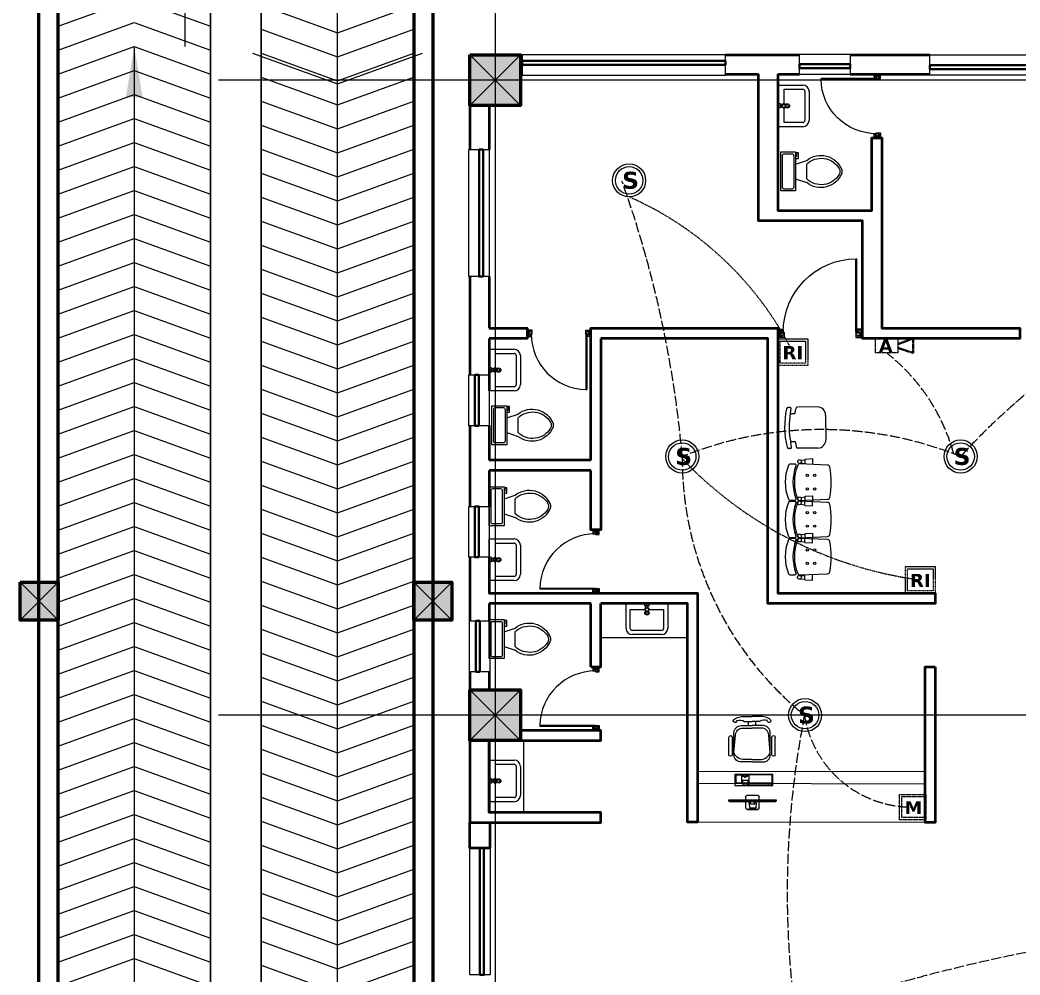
# Model space of a CAD drawing. Header units: millimetres. Extents: x 2402294 to 3337895, y 3394997 to 3969149.
# Drawn here: x 2431850 to 2443661, y 3602309 to 3613591 of the extents above; entities that cross this region are included whole.
import ezdxf

# ---------------------------------------------------------------- set-up
doc = ezdxf.new("R2010")
doc.units = ezdxf.units.MM
doc.header["$MEASUREMENT"] = 0
for name, pattern in [('ACAD_ISO04W100', [30, 24, -3, 0, -3]), ('ACISOTGB', [9, 4, -1, 1, -1, 1, -1]), ('CENTER', [2, 1.25, -0.25, 0.25, -0.25])]:
    doc.linetypes.add(name, pattern=pattern)
for name, color, linetype, lineweight in [('0newfurnture', 30, 'Continuous', 15), ('centreline', 52, 'CENTER', 5), ('Column-0.5', 14, 'Continuous', 50), ('Detector Detector Conduit', 6, 'ACAD_ISO04W100', 13), ('Dimension- 0.15', 114, 'Continuous', 15), ('door', 41, 'Continuous', 5), ('Door Opening-0.09', 253, 'Continuous', 9), ('Furniture Hospital-0.09', 44, 'Continuous', 9), ('Hatch', 9, 'Continuous', 9), ('hatch-1', 53, 'Continuous', 15), ('Hooter Alarm', 240, 'CENTER', 35), ('Manual Call Point', 240, 'CENTER', 30), ('RI detector conduit', 100, 'ACISOTGB', 9), ('Sill Level', 140, 'Continuous', 20), ('Smoke Detector', 220, 'Continuous', 20), ('stairs', 6, 'Continuous', 25), ('wall 0.4', 7, 'Continuous', 40), ('Wall-0.5', 7, 'Continuous', 50), ('Windows Plan', 152, 'Continuous', 35)]:
    doc.layers.add(name, color=color, linetype=linetype, lineweight=lineweight)
doc.layers.add('ANNOTATION', color=7, linetype='Continuous')
doc.layers.add('CCTV conduit wire', color=1, linetype='CENTER')
doc.styles.add('5P2', font='verdana.ttf', dxfattribs={"height": 500})
doc.styles.get("Standard").update_dxf_attribs({"font": 'arial.ttf'})
doc.dimstyles.get("Standard").update_dxf_attribs({"dimtxt": 500, "dimasz": 100, "dimexe": 100, "dimexo": 200, "dimgap": 0.09, "dimtad": 0, "dimtoh": 1, "dimdec": 0, "dimzin": 0, "dimdsep": 46, "dimtxsty": 'Standard', "dimblk": 'DOT', "dimcen": 0, "dimclrd": 256, "dimclre": 256, "dimclrt": 256, "dimadec": 0, "dimazin": 0, "dimtfac": 1, "dimtdec": 0, "dimtofl": 0, "dimtmove": 0, "dimatfit": 3, "dimfxl": 1, "dimtolj": 1, "dimtzin": 0, "dimlwd": -1, "dimlwe": -1, "dimarcsym": 1})

# ---------------------------------------------------------------- blocks, each defined once
blk = doc.blocks.new("door 3'3")
at = {"layer": 'door'}
for p, q in [((82769.36, -31237.4), (82769.36, -31203.37)), ((82769.84, -31203.37), (82769.36, -31203.37)), ((82769.84, -31237.4), (82769.84, -31203.37))]:
    blk.add_line(p, q, dxfattribs=at)
at = {"layer": 'door', "ltscale": 80}
for points in [[(82769.84, -31239.84), (82767.36, -31239.84), (82767.36, -31239.37), (82766.88, -31239.37), (82766.88, -31236.38), (82767.36, -31236.38), (82767.36, -31235.91), (82769.36, -31235.91), (82769.36, -31237.4), (82769.84, -31237.4)], [(82802.93, -31239.84), (82805.41, -31239.84), (82805.41, -31239.37), (82805.88, -31239.37), (82805.88, -31236.38), (82805.41, -31236.38), (82805.41, -31235.91), (82803.4, -31235.91), (82803.4, -31237.4), (82802.93, -31237.4)]]:
    blk.add_lwpolyline(points, close=True, dxfattribs=at)
blk.add_arc((82769.36, -31237.4), 34.04, 0, 89.2047, dxfattribs=at)
at = {"layer": 'Hatch'}
for centre, radius, start, end in [((82767.7, -31239.85), 2.68, 36.7582, 107.5329), ((82767.27, -31240.34), 1.96, 14.7681, 101.3525), ((82768.07, -31239.12), 3.04, 64.8198, 103.5348), ((82757.2, -31236.2), 10.64, 342.6842, 1.6014), ((82764.36, -31235.92), 4.57, 311.0325, 0.2101), ((82767.3, -31236.13), 3.25, 271.0473, 321.5319), ((82805.07, -31239.85), 2.68, 72.4671, 143.2418), ((82805.47, -31236.13), 3.25, 218.4681, 268.9527), ((82804.7, -31239.12), 3.04, 76.4652, 115.1802), ((82805.49, -31240.34), 1.96, 78.6475, 165.2319), ((82808.41, -31235.92), 4.57, 179.7899, 228.9675), ((82815.57, -31236.2), 10.64, 178.3986, 197.3158)]:
    blk.add_arc(centre, radius, start, end, dxfattribs=at)
blk = doc.blocks.new('Toilet - top')
at = {"layer": 'Furniture Hospital-0.09'}
for p, q in [((9.5, -6), (9.5, -2)), ((-10, -8.5), (-8, -8.5)), ((-10, -9.5), (-10, -8.5)), ((-7, -9.5), (-10, -9.5)), ((-8, -8.5), (-8, -8)), ((-7, -8), (-7, -9.5)), ((-4, -8), (-6, -14)), ((4, -8), (6, -14)), ((4, -14), (-4, -14))]:
    blk.add_line(p, q, dxfattribs=at)
blk.add_lwpolyline([(10.5, -8), (10.5, 0), (-10.5, 0), (-10.5, -8)], close=True, dxfattribs=at)
for points in [[(-9.5, -2), (-9.5, -6)], [(8.5, -1), (-8.5, -1)], [(-8.5, -7), (8.5, -7)]]:
    blk.add_lwpolyline(points, dxfattribs=at)
for centre, radius, start, end in [((-8.62, -1.88), 0.884, 81.8699, 188.1301), ((8.62, -1.88), 0.884, 351.8699, 98.1301), ((-8.62, -6.12), 0.884, 171.8699, 278.1301), ((8.62, -6.12), 0.884, 261.8699, 8.1301), ((3.52, -21.58), 12.17, 141.4691, 247.9714), ((4.2, -21.82), 11.33, 136.3677, 238.9468), ((-3.52, -21.58), 12.17, 292.0284, 38.5307), ((-4.2, -21.82), 11.33, 301.053, 43.6321), ((0, -27.88), 4, 245.7318, 294.2682), ((0, -29), 4, 254.8605, 285.1395)]:
    blk.add_arc(centre, radius, start, end, dxfattribs=at)
blk = doc.blocks.new('TAP')
at = {"layer": 'Furniture Hospital-0.09', "linetype": 'Continuous'}
for p, q in [((0, 38), (0, -38)), ((5, 38), (0, 38)), ((5, 38), (5, -38)), ((30, 25), (5, 25)), ((30, 0), (5, 0)), ((30, 25), (30, -25)), ((56, 16), (30, 16)), ((51, 7), (48, 8)), ((59, 19), (57, 22)), ((73, 24), (73, 27)), ((88, 20), (89, 22)), ((97, 15), (125, 12)), ((97, 8), (100, 9)), ((5, -38), (0, -38)), ((30, -25), (5, -25)), ((56, -16), (30, -16)), ((51, -8), (48, -9)), ((60, -20), (58, -22)), ((74, -24), (74, -27)), ((88, -19), (90, -22)), ((97, -7), (100, -8)), ((97, -15), (125, -12))]:
    blk.add_line(p, q, dxfattribs=at)
for radius in [21.2, 19.7]:
    blk.add_circle((74, 0), radius, dxfattribs=at)
for centre, radius, start, end in [((74, 0), 27.2, 163.0512, 199.0512), ((74, 0), 24.2, 127.0512, 163.0512), ((74, 0), 27.2, 91.0512, 127.0512), ((74, 0), 24.2, 55.0512, 91.0512), ((74, 0), 27.2, 19.0512, 55.0512), ((74, 0), 24.2, 343.0512, 19.0512), ((95, 0), 32.6, 337.45, 22.55), ((74, 0), 24.2, 199.0512, 235.0512), ((74, 0), 27.2, 235.0512, 271.0512), ((74, 0), 24.2, 271.0512, 307.0512), ((74, 0), 27.2, 307.0512, 343.0512)]:
    blk.add_arc(centre, radius, start, end, dxfattribs=at)
blk = doc.blocks.new('A$C2C054FB4')
at = {"layer": 'Furniture Hospital-0.09'}
for p, q in [((-300, 256), (0, 256)), ((0, 256), (0, -244)), ((-375, -169), (-375, 181)), ((-325, -169), (-325, 181)), ((-300, 206), (-75, 206)), ((-75, 206), (-75, 30)), ((-75, -18), (-75, -194)), ((-75, -194), (-300, -194)), ((0, -244), (-300, -244))]:
    blk.add_line(p, q, dxfattribs=at)
at = {"layer": 'Furniture Hospital-0.09', "ltscale": 30}
blk.add_circle((-115, 6), 26, dxfattribs=at)
at = {"layer": 'Furniture Hospital-0.09'}
for centre, radius, start, end in [((-300, 181), 75, 90, 180), ((-300, 181), 25, 90, 180), ((-300, -169), 75, 180, 270), ((-300, -169), 25, 180, 270)]:
    blk.add_arc(centre, radius, start, end, dxfattribs=at)
at = {"layer": 'Furniture Hospital-0.09', "rotation": 180}
blk.add_blockref('TAP', (0, 6), dxfattribs=at)
blk = doc.blocks.new('_Dot')
at = {"color": 0, "linetype": 'ByBlock', "lineweight": -2}
blk.add_line((-0.5, 0), (-1, 0), dxfattribs=at)
at = {"color": 0, "linetype": 'ByBlock', "lineweight": -3, "const_width": 0.5}
blk.add_lwpolyline([(-0.25, 0, 1), (0.25, 0, 1)], format="xyb", close=True, dxfattribs=at)
blk = doc.blocks.new('2ft column')
at = {"layer": 'Hatch', "ltscale": 5}
h = blk.add_hatch(color=256, dxfattribs=at)
h.dxf.hatch_style = 1
h.paths.add_polyline_path([(2207385, 4176559), (2207985, 4176559), (2207985, 4175959), (2207385, 4175959)])
at = {"layer": 'Column-0.5', "ltscale": 5}
blk.add_lwpolyline([(2207385, 4176559), (2207985, 4176559), (2207985, 4175959), (2207385, 4175959)], close=True, dxfattribs=at)
at = {"layer": 'Defpoints', "ltscale": 5}
for points in [[(2207985, 4176559), (2207385, 4175959)], [(2207985, 4175959), (2207385, 4176559)]]:
    blk.add_lwpolyline(points, dxfattribs=at)
blk = doc.blocks.new('main grid')
at = {"layer": 'centreline', "ltscale": 5}
for p, q in [((2518911, 4018930), (2518911, 3987284)), ((2559988, 4011172), (2515645, 4011172)), ((2559988, 4003672), (2515645, 4003672))]:
    blk.add_line(p, q, dxfattribs=at)
at = {"layer": 'Hatch'}
for p in [(311226, -165087), (311226, -172587)]:
    blk.add_blockref('2ft column', p, dxfattribs=at)
blk = doc.blocks.new('BANCAS')
at = {"layer": 'Furniture Hospital-0.09'}
for p, q in [((-0.236, -0.247), (-0.314, -0.247)), ((-0.309, -0.347), (-0.314, -0.247)), ((0.314, -0.25), (0.236, -0.25)), ((0.309, -0.35), (0.314, -0.25)), ((-0.241, -0.347), (-0.309, -0.347)), ((-0.294, -0.405), (-0.3, -0.347)), ((-0.256, -0.405), (-0.25, -0.347)), ((0.309, -0.35), (0.241, -0.35)), ((0.256, -0.409), (0.25, -0.35)), ((0.294, -0.409), (0.3, -0.35))]:
    blk.add_line(p, q, dxfattribs=at)
blk.add_lwpolyline([(0.227, -0.048, 0.346546), (0.203, -0.019, 0.095695), (-0.203, -0.019, 0.346546), (-0.227, -0.048), (-0.244, -0.417, 0.318973), (-0.225, -0.447, 0.193005), (0.225, -0.447, 0.318973), (0.244, -0.417)], format="xyb", close=True, dxfattribs=at)
blk.add_lwpolyline([(-0.245, -0.522), (-0.245, -0.489, -0.522832), (-0.218, -0.471, 0.18), (0.218, -0.471, -0.522832), (0.245, -0.489), (0.245, -0.547, -0.306573), (0.232, -0.565, -0.192782), (-0.232, -0.565, -0.306573), (-0.245, -0.547), (-0.245, -0.504)], format="xyb", dxfattribs=at)
for centre, radius in [((-0.09, -0.22), 0.015), ((0.09, -0.22), 0.015), ((-0.275, -0.422), 0.025), ((-0.09, -0.32), 0.015), ((0.09, -0.32), 0.015), ((0.275, -0.425), 0.025)]:
    blk.add_circle(centre, radius, dxfattribs=at)
blk = doc.blocks.new('A$C72AE6952')
at = {"ltscale": 20, "xscale": 800, "yscale": 800, "zscale": 800, "row_count": 1, "column_count": 3, "row_spacing": 0, "column_spacing": 440.0000000000001}
blk.add_blockref('BANCAS', (-440, 0), dxfattribs=at)
blk = doc.blocks.new('BCHAIR')
at = {"layer": 'Furniture Hospital-0.09'}
for p, q in [((-0.15, 0), (0.15, 0)), ((-0.25, -0.1), (-0.25, -0.342)), ((0.25, -0.1), (0.25, -0.342)), ((-0.179, -0.369), (-0.232, -0.362)), ((0.179, -0.369), (0.232, -0.362)), ((-0.25, -0.431), (-0.25, -0.454)), ((-0.239, -0.421), (-0.181, -0.429)), ((-0.17, -0.379), (-0.17, -0.419)), ((0.17, -0.379), (0.17, -0.419)), ((0.239, -0.421), (0.181, -0.429)), ((0.25, -0.431), (0.25, -0.454))]:
    blk.add_line(p, q, dxfattribs=at)
for centre, radius, start, end in [((-0.15, -0.1), 0.1, 90, 180), ((0.15, -0.1), 0.1, 360, 90), ((-0.23, -0.342), 0.02, 180, 262.875), ((0.23, -0.342), 0.02, 277.125, 360), ((-0.24, -0.431), 0.01, 82.875, 180), ((-0.23, -0.454), 0.02, 180, 257.4986), ((0, 0.583), 1.083, 257.4986, 282.5014), ((-0.18, -0.419), 0.01, 262.875, 0), ((0, 0.594), 1.039, 259.9886, 280.0345), ((-0.18, -0.379), 0.01, 0, 82.875), ((0.18, -0.379), 0.01, 97.125, 180), ((0.18, -0.419), 0.01, 180, 277.125), ((0.23, -0.454), 0.02, 282.5014, 0), ((0.24, -0.431), 0.01, 0, 97.125)]:
    blk.add_arc(centre, radius, start, end, dxfattribs=at)
blk = doc.blocks.new('desk')
at = {"layer": 'Furniture Hospital-0.09', "lineweight": 0}
for p, q in [((82779.05, -33204.54), (82778.82, -33204.74)), ((82778.82, -33226.13), (82778.82, -33204.74)), ((82778.08, -33213.81), (82775.81, -33213.97)), ((82775.81, -33214.25), (82775.92, -33214.25)), ((82775.81, -33214.27), (82775.9, -33214.27)), ((82775.81, -33216.59), (82775.9, -33216.59)), ((82775.81, -33216.61), (82775.92, -33216.61)), ((82775.92, -33212.3), (82778.82, -33212.3)), ((82777.66, -33214.44), (82778.55, -33214.44)), ((82777.66, -33214.46), (82777.66, -33214.44)), ((82777.66, -33214.46), (82778.82, -33214.46)), ((82777.66, -33216.4), (82778.82, -33216.4)), ((82777.66, -33216.43), (82777.66, -33216.4)), ((82777.66, -33216.43), (82778.55, -33216.43)), ((82777.78, -33216.4), (82777.78, -33214.46)), ((82779.63, -33212.3), (82781.02, -33212.3)), ((82778.08, -33217.05), (82775.81, -33216.89)), ((82775.92, -33218.56), (82778.82, -33218.56)), ((82779.63, -33218.56), (82781.02, -33218.56)), ((82778.82, -33226.13), (82779.05, -33226.32))]:
    blk.add_line(p, q, dxfattribs=at)
at = {"layer": 'Furniture Hospital-0.09', "lineweight": 0, "ltscale": 100}
for p, q in [((82786.19, -33223.54), (82786.19, -33206.09)), ((82786.19, -33206.09), (82791.32, -33206.09)), ((82786.57, -33206.96), (82786.57, -33206.39)), ((82786.57, -33206.39), (82787.14, -33206.39)), ((82787.14, -33206.96), (82786.57, -33206.96)), ((82787.14, -33206.39), (82787.14, -33206.96)), ((82787.44, -33217.12), (82787.44, -33206.33)), ((82787.44, -33206.33), (82791.11, -33206.33)), ((82791.11, -33206.33), (82791.11, -33217.12)), ((82791.32, -33206.09), (82791.32, -33223.54)), ((82786.51, -33207.8), (82787.14, -33207.8)), ((82786.51, -33217.09), (82786.51, -33207.8)), ((82787.14, -33207.8), (82787.14, -33217.09)), ((82787.14, -33217.09), (82786.51, -33217.09)), ((82786.54, -33219.95), (82786.54, -33217.6)), ((82786.54, -33217.6), (82787.14, -33217.6)), ((82787.14, -33219.95), (82786.54, -33219.95)), ((82787.14, -33217.6), (82787.14, -33219.95)), ((82791.11, -33217.12), (82787.44, -33217.12)), ((82787.5, -33220.04), (82787.5, -33217.45)), ((82787.5, -33217.45), (82788.59, -33217.45)), ((82788.59, -33220.04), (82787.5, -33220.04)), ((82787.5, -33223.2), (82787.5, -33220.34)), ((82787.5, -33220.34), (82791.08, -33220.34)), ((82788.59, -33217.45), (82788.59, -33220.04)), ((82790.03, -33219.2), (82790.03, -33218.45)), ((82790.03, -33218.45), (82790.54, -33218.45)), ((82790.54, -33219.2), (82790.03, -33219.2)), ((82790.54, -33217.57), (82790.99, -33217.57)), ((82790.54, -33218.45), (82790.54, -33217.57)), ((82790.54, -33220.07), (82790.54, -33219.2)), ((82790.99, -33220.07), (82790.54, -33220.07)), ((82790.99, -33217.57), (82790.99, -33220.07)), ((82791.08, -33220.34), (82791.08, -33223.2)), ((82791.32, -33223.54), (82786.19, -33223.54)), ((82791.08, -33223.2), (82787.5, -33223.2))]:
    blk.add_line(p, q, dxfattribs=at)
at = {"layer": 'Furniture Hospital-0.09', "ltscale": 6}
for p, q in [((82800.5, -33204.96), (82808.49, -33204.96)), ((82800.5, -33206.58), (82808.49, -33206.58)), ((82813.91, -33213.95), (82815.89, -33213.95)), ((82813.91, -33217.32), (82815.89, -33217.32)), ((82800.5, -33224.69), (82808.49, -33224.69)), ((82800.5, -33226.31), (82808.49, -33226.31))]:
    blk.add_line(p, q, dxfattribs=at)
at = {"layer": 'Furniture Hospital-0.09', "lineweight": 0}
for points in [[(82779.63, -33226.32), (82779.63, -33204.54), (82779.05, -33204.54), (82779.05, -33226.32), (82779.63, -33226.32)], [(82775.23, -33217.86), (82775.23, -33213)], [(82775.81, -33216.89), (82775.81, -33213.97)], [(82775.9, -33216.59), (82775.9, -33214.27)], [(82775.92, -33216.61), (82775.92, -33214.25)], [(82781.72, -33217.86), (82781.72, -33213)]]:
    blk.add_lwpolyline(points, dxfattribs=at)
at = {"layer": 'Furniture Hospital-0.09', "ltscale": 6}
for points in [[(82797.14, -33215.63), (82797.14, -33210.58, -0.414214), (82800.51, -33207.21), (82810.61, -33207.21, -0.418376), (82813.91, -33210.58), (82813.91, -33215.63)], [(82798.2, -33215.63), (82798.2, -33211.34, -0.28028), (82801.57, -33207.21), (82809.51, -33207.97, -0.418376), (82812.81, -33211.34), (82812.81, -33215.63)], [(82816.6, -33207.07, -0.207066), (82818.07, -33212.19), (82818.07, -33215.63)], [(82816.29, -33208.59, -0.214578), (82815.89, -33212.17), (82815.89, -33215.63)], [(82797.14, -33215.63), (82797.14, -33220.69, 0.414214), (82800.51, -33224.06), (82810.61, -33224.06, 0.418376), (82813.91, -33220.69), (82813.91, -33215.63)], [(82798.2, -33215.63), (82798.2, -33219.93, 0.28028), (82801.57, -33224.06), (82809.51, -33223.3, 0.418376), (82812.81, -33219.93), (82812.81, -33215.63)], [(82816.29, -33222.68, 0.214578), (82815.89, -33219.1), (82815.89, -33215.63)], [(82816.6, -33224.2, 0.207066), (82818.07, -33219.08), (82818.07, -33215.63)]]:
    blk.add_lwpolyline(points, format="xyb", dxfattribs=at)
at = {"layer": 'Furniture Hospital-0.09', "lineweight": 0}
for points in [[(82778.08, -33213.81, -0.263666), (82778.48, -33213.95), (82778.55, -33214.07), (82778.55, -33214.44)], [(82778.08, -33217.05, 0.263666), (82778.48, -33216.91), (82778.55, -33216.79), (82778.55, -33216.43)]]:
    blk.add_lwpolyline(points, format="xyb", dxfattribs=at)
for centre, radius in [((82775.38, -33213.84), 0.0699), ((82775.38, -33214.41), 0.0699), ((82775.38, -33214.99), 0.0699), ((82775.38, -33215.57), 0.0699), ((82775.38, -33216.15), 0.0699), ((82775.38, -33216.73), 0.0699), ((82779.34, -33213.98), 0.0463), ((82775.38, -33217.31), 0.0699), ((82775.38, -33217.89), 0.0699), ((82779.34, -33216.88), 0.0463)]:
    blk.add_circle(centre, radius, dxfattribs=at)
at = {"layer": 'Furniture Hospital-0.09', "ltscale": 6}
for centre, radius, start, end in [((82800.65, -33205.77), 0.824, 100.5781, 259.642), ((82808.49, -33205.77), 0.812, 270, 90), ((82816.19, -33207.78), 0.823, 59.8228, 277.5348), ((82800.65, -33225.5), 0.824, 100.358, 259.4219), ((82808.49, -33225.5), 0.812, 270, 90), ((82816.19, -33223.49), 0.823, 82.4652, 300.1772)]:
    blk.add_arc(centre, radius, start, end, dxfattribs=at)
at = {"layer": 'Furniture Hospital-0.09', "lineweight": 0}
for centre, start, end in [((82775.92, -33213), 90, 180), ((82781.02, -33213), 0, 90), ((82775.92, -33217.86), 180, 270), ((82781.02, -33217.86), 270, 0)]:
    blk.add_arc(centre, 0.695, start, end, dxfattribs=at)
blk = doc.blocks.new('v2')
at = {"layer": 'Sill Level'}
blk.add_lwpolyline([(2448277, 3818910), (2448877, 3818910), (2448877, 3818670), (2448277, 3818670)], close=True, dxfattribs=at)
at = {"layer": 'Windows Plan'}
blk.add_lwpolyline([(2448877, 3818790), (2448277, 3818790), (2448277, 3818743), (2448877, 3818743)], close=True, dxfattribs=at)
blk = doc.blocks.new('w1')
at = {"layer": 'Sill Level'}
blk.add_lwpolyline([(2460641, 3827503), (2460641, 3825103), (2460401, 3825103), (2460401, 3827503)], close=True, dxfattribs=at)
at = {"layer": 'Windows Plan'}
blk.add_lwpolyline([(2460521, 3825103), (2460521, 3827503), (2460473, 3827503), (2460473, 3825103)], close=True, dxfattribs=at)
blk = doc.blocks.new('w2')
at = {"layer": 'Sill Level'}
blk.add_lwpolyline([(2444138, 3818930), (2445638, 3818930), (2445638, 3818690), (2444138, 3818690)], close=True, dxfattribs=at)
at = {"layer": 'Windows Plan'}
blk.add_lwpolyline([(2445638, 3818810), (2444138, 3818810), (2444138, 3818762), (2445638, 3818762)], close=True, dxfattribs=at)
blk = doc.blocks.new('smoke')
at = {"layer": 'Smoke Detector', "lineweight": 5}
for radius in [97.5, 81.1]:
    blk.add_circle((-251457.3, 4034457.1), radius, dxfattribs=at)
at = {"layer": 'Smoke Detector', "lineweight": 5, "insert": (-251498.5, 4034507.8), "char_height": 100.347, "width": 120.417, "attachment_point": 1, "style": '5P2'}
blk.add_mtext('{\\fVerdana|b1|i0|c0|p34;S}', dxfattribs=at)
blk = doc.blocks.new('smoke1')
at = {"layer": 'CCTV conduit wire'}
blk.add_blockref('smoke', (0, 0), dxfattribs=at)
blk = doc.blocks.new('response indicator')
at = {"layer": 'Manual Call Point', "lineweight": 5}
for points in [[(295159, 165314), (295473, 165314), (295473, 165035), (295159, 165035)], [(295183, 165290), (295450, 165290), (295450, 165059), (295183, 165059)]]:
    blk.add_lwpolyline(points, close=True, dxfattribs=at)
at = {"layer": 'Manual Call Point', "lineweight": 5, "insert": (295207, 165238), "char_height": 139.42, "width": 167.3, "attachment_point": 1, "style": '5P2'}
blk.add_mtext('{\\fVerdana|b1|i0|c0|p34;RI}', dxfattribs=at)
blk = doc.blocks.new('mcp')
at = {"layer": 'Manual Call Point', "lineweight": 5}
for points in [[(1356996.1, -1508126.2), (1357202.5, -1508126.2), (1357202.5, -1508326.9), (1356996.1, -1508326.9)], [(1357013.3, -1508143.4), (1357191.1, -1508143.4), (1357191.1, -1508309.7), (1357013.3, -1508309.7)]]:
    blk.add_lwpolyline(points, close=True, dxfattribs=at)
at = {"layer": 'Manual Call Point', "lineweight": 5, "insert": (1357036.3, -1508180.4), "char_height": 100.347, "width": 120.417, "attachment_point": 1, "style": '5P2'}
blk.add_mtext('{\\fVerdana|b1|i0|c0|p34;M}', dxfattribs=at)
blk = doc.blocks.new('hooter')
at = {"layer": 'Hooter Alarm', "lineweight": 35}
for p, q in [((318969.5, 4030858.6), (319090, 4030904.5)), ((319090, 4030904.5), (319090, 4030789.8)), ((318969.5, 4030829.9), (319090, 4030789.8))]:
    blk.add_line(p, q, dxfattribs=at)
at = {"layer": 'Hooter Alarm', "lineweight": 5}
blk.add_lwpolyline([(318791.8, 4030904.5), (318969.5, 4030904.5), (318969.5, 4030789.8), (318791.8, 4030789.8)], close=True, dxfattribs=at)
at = {"layer": 'Hooter Alarm', "lineweight": 5, "insert": (318820.3, 4030897.4), "char_height": 100.347, "width": 120.417, "attachment_point": 1, "style": '5P2'}
blk.add_mtext('{\\fVerdana|b1|i0|c0|p34;A}', dxfattribs=at)
blk = doc.blocks.new('RAMP23')
at = {"layer": 'Dimension- 0.15', "ltscale": 5}
blk.add_lwpolyline([(2418984, 4012016), (2418984, 4013523), (2420784, 4013523), (2420784, 4012700)], dxfattribs=at)
at = {"layer": 'hatch-1', "color": 4, "lineweight": 0, "ltscale": 5}
for points in [[(2417484, 4012256), (2418384, 4012583), (2419284, 4012256)], [(2419884, 4012503), (2420784, 4012177), (2421684, 4012503)], [(2417484, 4011973), (2418384, 4012299), (2419284, 4011973)], [(2419884, 4012220), (2420784, 4011893), (2421684, 4012220)], [(2417484, 4011689), (2418384, 4012016), (2419284, 4011689)], [(2419782, 4011938), (2420784, 4011574), (2421787, 4011938)], [(2419884, 4011936), (2420784, 4011610), (2421684, 4011936)], [(2417484, 4011406), (2418384, 4011732), (2419284, 4011406)], [(2419884, 4011653), (2420784, 4011326), (2421684, 4011653)], [(2417484, 4011122), (2418384, 4011449), (2419284, 4011122)], [(2419884, 4011369), (2420784, 4011043), (2421684, 4011369)], [(2417484, 4010839), (2418384, 4011165), (2419284, 4010839)], [(2419884, 4011086), (2420784, 4010759), (2421684, 4011086)], [(2417484, 4010555), (2418384, 4010882), (2419284, 4010555)], [(2419884, 4010802), (2420784, 4010476), (2421684, 4010802)], [(2417484, 4010272), (2418384, 4010598), (2419284, 4010272)], [(2419884, 4010519), (2420784, 4010192), (2421684, 4010519)], [(2417484, 4009988), (2418384, 4010315), (2419284, 4009988)], [(2419884, 4010235), (2420784, 4009909), (2421684, 4010235)], [(2417484, 4009705), (2418384, 4010031), (2419284, 4009705)], [(2419884, 4009952), (2420784, 4009625), (2421684, 4009952)], [(2417484, 4009421), (2418384, 4009748), (2419284, 4009421)], [(2419884, 4009668), (2420784, 4009342), (2421684, 4009668)], [(2417484, 4009138), (2418384, 4009464), (2419284, 4009138)], [(2419884, 4009385), (2420784, 4009058), (2421684, 4009385)], [(2417484, 4008854), (2418384, 4009181), (2419284, 4008854)], [(2419884, 4009101), (2420784, 4008775), (2421684, 4009101)], [(2417484, 4008571), (2418384, 4008897), (2419284, 4008571)], [(2419884, 4008818), (2420784, 4008491), (2421684, 4008818)], [(2417484, 4008287), (2418384, 4008614), (2419284, 4008287)], [(2419884, 4008534), (2420784, 4008208), (2421684, 4008534)], [(2417484, 4008004), (2418384, 4008330), (2419284, 4008004)], [(2419884, 4008251), (2420784, 4007924), (2421684, 4008251)], [(2417484, 4007721), (2418384, 4008047), (2419284, 4007721)], [(2419884, 4007967), (2420784, 4007641), (2421684, 4007967)], [(2417484, 4007437), (2418384, 4007763), (2419284, 4007437)], [(2419884, 4007684), (2420784, 4007357), (2421684, 4007684)], [(2417484, 4007154), (2418384, 4007480), (2419284, 4007154)], [(2419884, 4007400), (2420784, 4007074), (2421684, 4007400)], [(2417484, 4006870), (2418384, 4007196), (2419284, 4006870)], [(2419884, 4007117), (2420784, 4006791), (2421684, 4007117)], [(2417484, 4006587), (2418384, 4006913), (2419284, 4006587)], [(2419884, 4006833), (2420784, 4006507), (2421684, 4006833)], [(2417484, 4006303), (2418384, 4006629), (2419284, 4006303)], [(2419884, 4006550), (2420784, 4006224), (2421684, 4006550)], [(2417484, 4006020), (2418384, 4006346), (2419284, 4006020)], [(2419884, 4006266), (2420784, 4005940), (2421684, 4006266)], [(2417484, 4005736), (2418384, 4006062), (2419284, 4005736)], [(2419884, 4005983), (2420784, 4005657), (2421684, 4005983)], [(2417484, 4005453), (2418384, 4005779), (2419284, 4005453)], [(2419884, 4005699), (2420784, 4005373), (2421684, 4005699)], [(2417484, 4005169), (2418384, 4005495), (2419284, 4005169)], [(2419884, 4005416), (2420784, 4005090), (2421684, 4005416)], [(2417484, 4004886), (2418384, 4005212), (2419284, 4004886)], [(2419884, 4005132), (2420784, 4004806), (2421684, 4005132)], [(2417484, 4004602), (2418384, 4004928), (2419284, 4004602)], [(2419884, 4004849), (2420784, 4004523), (2421684, 4004849)], [(2417484, 4004319), (2418384, 4004645), (2419284, 4004319)], [(2419884, 4004565), (2420784, 4004239), (2421684, 4004565)], [(2417484, 4004035), (2418384, 4004361), (2419284, 4004035)], [(2419884, 4004282), (2420784, 4003956), (2421684, 4004282)], [(2417484, 4003752), (2418384, 4004078), (2419284, 4003752)], [(2417484, 4003752), (2418384, 4004078), (2419284, 4003752)], [(2419884, 4003998), (2420784, 4003672), (2421684, 4003998)], [(2417484, 4003468), (2418384, 4003794), (2419284, 4003468)], [(2419884, 4003715), (2420784, 4003389), (2421684, 4003715)], [(2417484, 4003185), (2418384, 4003511), (2419284, 4003185)], [(2419884, 4003431), (2420784, 4003105), (2421684, 4003431)], [(2417484, 4002901), (2418384, 4003228), (2419284, 4002901)], [(2419884, 4003148), (2420784, 4002822), (2421684, 4003148)], [(2417484, 4002618), (2418384, 4002944), (2419284, 4002618)], [(2419884, 4002864), (2420784, 4002538), (2421684, 4002864)], [(2417484, 4002334), (2418384, 4002661), (2419284, 4002334)], [(2419884, 4002581), (2420784, 4002255), (2421684, 4002581)], [(2417484, 4002051), (2418384, 4002377), (2419284, 4002051)], [(2419884, 4002298), (2420784, 4001971), (2421684, 4002298)], [(2417484, 4001767), (2418384, 4002094), (2419284, 4001767)], [(2419884, 4002014), (2420784, 4001688), (2421684, 4002014)], [(2417484, 4001484), (2418384, 4001810), (2419284, 4001484)], [(2419884, 4001731), (2420784, 4001404), (2421684, 4001731)], [(2417484, 4001200), (2418384, 4001527), (2419284, 4001200)], [(2419884, 4001447), (2420784, 4001121), (2421684, 4001447)], [(2417484, 4000917), (2418384, 4001243), (2419284, 4000917)], [(2419884, 4001164), (2420784, 4000837), (2421684, 4001164)]]:
    blk.add_lwpolyline(points, dxfattribs=at)
at = {"layer": 'stairs', "ltscale": 5}
for points in [[(2419284, 3996313), (2419284, 4012583)], [(2419884, 3996313), (2419884, 4012583)]]:
    blk.add_lwpolyline(points, dxfattribs=at)
at = {"layer": 'Wall-0.5', "ltscale": 5}
for points in [[(2417254, 3996768), (2417484, 3996768), (2417484, 4014613), (2417254, 4014613)], [(2421684, 3996768), (2421914, 3996768), (2421914, 4014613), (2421684, 4014613)]]:
    blk.add_lwpolyline(points, close=True, dxfattribs=at)
at = {"layer": 'Hatch', "xscale": 0.75, "yscale": 0.75, "zscale": 0.75}
for p in [(761496, 873271), (766146, 873271)]:
    blk.add_blockref('2ft column', p, dxfattribs=at)
at = {"layer": 'Dimension- 0.15', "ltscale": 5}
for points, override in [([(2420784, 3996301), (2420784, 4012700)], {"dimasz": 600, "dimfxl": 500, "dimfxlon": 1}), ([(2418384, 4012016), (2418380, 3996313)], {"dimasz": 600, "dimgap": 0.09, "dimtad": 0, "dimfxl": 500, "dimfxlon": 1})]:
    blk.add_leader(points, dimstyle='Standard', override=override, dxfattribs=at)

msp = doc.modelspace()

# ---------------------------------------------------------------- linework, layer by layer
at = {"layer": 'centreline', "ltscale": 5}
for p, q in [((2437461, 3620637.5), (2437461, 3612579.3)), ((2437461, 3609949.3), (2437461, 3609209.9)), ((2437461, 3609034.2), (2437461, 3607616.3)), ((2437461, 3607241.6), (2437461, 3606485)), ((2437461, 3606068.3), (2437461, 3606046.3))]:
    msp.add_line(p, q, dxfattribs=at)
at = {"layer": 'Detector Detector Conduit', "ltscale": 5}
for centre, radius, start, end in [((2426641.8, 3607288.5), 13080.3, 5.02662, 19.65638), ((2448631, 3603290.1), 7656.7, 97.43418, 137.78654), ((2440686.2, 3607867.8), 2271.9, 15.28359, 51.96698), ((2441316, 3604339.3), 4413, 68.12537, 111.87463), ((2443569.9, 3608407.5), 3898.2, 179.60232, 230.96978), ((2451827.8, 3603280.9), 10916.3, 168.9169, 187.64259), ((2442384.8, 3605578.2), 1285.2, 188.89914, 270.43345), ((2447707.7, 3582736.8), 20233.5, 86.45426, 109.33541)]:
    msp.add_arc(centre, radius, start, end, dxfattribs=at)
at = {"layer": 'Furniture Hospital-0.09'}
for p, q in [((2442542, 3604709.3), (2439852.7, 3604713.5)), ((2439852.7, 3604573.9), (2442541, 3604569.3)), ((2442541, 3604109.3), (2439852.7, 3604113.5))]:
    msp.add_line(p, q, dxfattribs=at)
for points in [[(2439732.7, 3606699.3), (2439732.7, 3606292.5), (2438711, 3606292.5), (2438711, 3606699.3)], [(2437391, 3605079.3), (2437797.9, 3605079.3), (2437797.9, 3604229.3), (2437391, 3604229.3)]]:
    msp.add_lwpolyline(points, close=True, dxfattribs=at)
at = {"layer": 'RI detector conduit', "ltscale": 5}
for centre, radius, start, end in [((2437455.7, 3607890), 3945.6, 26.78213, 66.2544), ((2443111.5, 3611687.6), 4753, 223.63822, 262.41201)]:
    msp.add_arc(centre, radius, start, end, dxfattribs=at)
at = {"layer": 'wall 0.4', "ltscale": 5}
for points in [[(2440181, 3613179.3), (2441056, 3613179.3)], [(2441656, 3613179.3), (2442596, 3613179.3)], [(2440181, 3612949.3), (2440571, 3612949.3)], [(2440801, 3612949.3), (2440801, 3611339.3), (2441911, 3611339.3), (2441911, 3612199.3), (2442031, 3612199.3), (2442031, 3609949.3), (2443661, 3609949.3), (2443661, 3609829.3), (2441801, 3609829.3), (2441801, 3611219.3), (2440571, 3611219.3), (2440571, 3612949.3)], [(2440801, 3612949.3), (2441056, 3612949.3)], [(2441656, 3612949.3), (2442596, 3612949.3)], [(2437161, 3612579.3), (2437161, 3612059.2)], [(2437391, 3612579.3), (2437391, 3612059.2)], [(2437161, 3610559.2), (2437161, 3609399.1)], [(2437391, 3610559.2), (2437391, 3609949.3)], [(2437391, 3609949.3), (2437841, 3609949.3), (2437841, 3609829.3), (2437391, 3609829.3)], [(2438591, 3608389.3), (2438591, 3609949.3), (2440801, 3609949.3), (2440801, 3606819.3), (2442661, 3606819.3), (2442661, 3606699.3), (2440681, 3606699.3), (2440681, 3609829.3), (2438711, 3609829.3)], [(2437391, 3609829.3), (2437391, 3609209.9)], [(2438711, 3609829.3), (2438711, 3607569.3), (2438591, 3607569.3), (2438591, 3608269.3)], [(2437161, 3608799.1), (2437161, 3607844.3)], [(2437391, 3608799.1), (2437391, 3608389.3)], [(2438591, 3608389.3), (2437391, 3608389.3)], [(2437391, 3608269.3), (2437391, 3607844.3)], [(2438591, 3608269.3), (2437391, 3608269.3)], [(2437161, 3607244.3), (2437161, 3606493)], [(2437391, 3607251.8), (2437391, 3606819.3), (2439852.7, 3606819.3), (2439852.7, 3604113.5), (2439732.7, 3604113.5), (2439732.7, 3606699.3), (2438711, 3606699.3)], [(2437391, 3606699.3), (2437391, 3606493)], [(2438591, 3606699.3), (2437391, 3606699.3)], [(2438591, 3605949.3), (2438711, 3605949.3), (2438711, 3606699.3)], [(2438591, 3605949.3), (2438591, 3606699.3)], [(2437161, 3605893), (2437161, 3604109.3)], [(2437391, 3605893), (2437391, 3605679.3)], [(2437761, 3605079.3), (2438711, 3605079.3), (2438711, 3605199.3), (2437761, 3605199.3)], [(2437161, 3604109.3), (2438711, 3604109.3), (2438711, 3604229.3), (2437391, 3604229.3), (2437391, 3605079.3)], [(2437391, 3605079.3), (2437391, 3604229.3)]]:
    msp.add_lwpolyline(points, dxfattribs=at)
for points in [[(2442661, 3605949.3), (2442661, 3604109.3), (2442541, 3604109.3), (2442541, 3605949.3)], [(2437161, 3604109.3), (2437401, 3604109.3), (2437401, 3603809.3), (2437161, 3603809.3)]]:
    msp.add_lwpolyline(points, close=True, dxfattribs=at)

# ---------------------------------------------------------------- block references
at = {"layer": '0newfurnture', "ltscale": 5}
msp.add_blockref('main grid', (-81449.7, -398292.5), dxfattribs=at)
at = {"layer": 'ANNOTATION', "xscale": 1.125, "yscale": 1.125, "zscale": 1.125}
for p in [(2108747.5, 3423846.8), (2110253.1, 3421155.1)]:
    msp.add_blockref('response indicator', p, dxfattribs=at)
at = {"layer": 'CCTV conduit wire'}
for name, p, xscale, yscale, zscale in [('smoke1', (2941959, -4457217.7), 2, 2, 2), ('smoke1', (2942586.4, -4460479.7), 2, 2, 2), ('smoke1', (2945874.7, -4460479.7), 2, 2, 2), ('smoke1', (2944036.9, -4463534.9), 2, 2, 2), ('mcp', (406745.5, 5866632.9), 1.5, 1.5, 1.5)]:
    msp.add_blockref(name, p, dxfattribs=dict(at, xscale=xscale, yscale=yscale, zscale=zscale))
at = {"layer": 'Detector Detector Conduit', "xscale": 1.5, "yscale": 1.5, "zscale": 1.5}
msp.add_blockref('hooter', (1963764.9, -2436527.4), dxfattribs=at)
at = {"layer": 'Door Opening-0.09', "yscale": 19.23210694816937, "zscale": 19.23210694816937}
for p, xscale, rotation in [((1841204.4, 5204731), -19.23210694816937, 90), ((4030372.6, 3009119.2), 19.23210694816937, 180), ((1837884.4, 2015037.7), 19.23210694816937, 90.00000000000001), ((1837884.4, 2013417.7), 19.23210694816937, 90.00000000000001)]:
    msp.add_blockref("door 3'3", p, dxfattribs=dict(at, xscale=xscale, rotation=rotation))
at = {"layer": 'Door Opening-0.09', "xscale": -25.55555555555556, "yscale": 25.55555555555556, "zscale": 25.55555555555556}
msp.add_blockref("door 3'3", (4556951.4, 4408190.6), dxfattribs=at)
at = {"layer": 'Furniture Hospital-0.09'}
for name, p, xscale, yscale, zscale, rotation in [('A$C2C054FB4', (2440801, 3612582), 0.9842520018725999, 0.9842520018725999, 0.9842520018725999, 180), ('Toilet - top', (2440834.7, 3611801.3), -21.93575057202424, 21.93575057202424, 21.93575057202424, 90), ('A$C2C054FB4', (2437391, 3609462), 0.9842520018725999, 0.9842520018725999, 0.9842520018725999, 180), ('Toilet - top', (2437424.7, 3608803.9), -21.93575057202424, 21.93575057202424, 21.93575057202424, 90), ('A$C72AE6952', (2441431.5, 3607643.7), 1.107692350907673, 1.107692350907673, 1.107692306891935, 270), ('Toilet - top', (2437391, 3607846.7), -21.93575057202424, 21.93575057202424, 21.93575057202424, 90), ('A$C2C054FB4', (2437391, 3607221), 0.9842520018725999, 0.9842520018725999, 0.9842520018725999, 180), ('A$C2C054FB4', (2439261.2, 3606699.3), 0.9842520018725999, 0.9842520018725999, 0.9842520018725999, 89.99999999999999), ('Toilet - top', (2437391, 3606276.7), -21.93575057202424, 21.93575057202424, 21.93575057202424, 90), ('desk', (3289340.7, 1488899.4), -25.55555555555556, 25.55555555555556, 25.55555555555556, 270), ('A$C2C054FB4', (2437391, 3604607.8), 0.9842520018725999, 0.9842520018725999, 0.9842520018725999, 180)]:
    msp.add_blockref(name, p, dxfattribs=dict(at, xscale=xscale, yscale=yscale, zscale=zscale, rotation=rotation))
at = {"layer": 'Furniture Hospital-0.09', "color": 8, "linetype": 'Continuous', "xscale": 971.1111111110954, "yscale": 971.1111111110954, "zscale": 971.1111111110954, "rotation": 270.8219194309884}
msp.add_blockref('BCHAIR', (2441366.7, 3608778.5), dxfattribs=at)
at = {"layer": 'wall 0.4'}
for name, p in [('RAMP23', (14815.5, -398738.6)), ('v2', (-7220.6, -205721.1)), ('w2', (-1541.7, -205751))]:
    msp.add_blockref(name, p, dxfattribs=at)
at = {"layer": 'wall 0.4', "xscale": -1, "rotation": 90}
msp.add_blockref('w1', (6265283.9, 6073580.4), dxfattribs=at)
at = {"layer": 'wall 0.4'}
for name, p, rotation in [('w2', (6256081.4, 1166421.4), 90), ('v2', (-1381519.4, 6057675.7), 270), ('v2', (-1381519.4, 6056121), 270), ('v2', (-1381509.4, 6054769.6), 270), ('w2', (6256091.4, 1158171.6), 90)]:
    msp.add_blockref(name, p, dxfattribs=dict(at, rotation=rotation))

doc.saveas('drawing.dxf')
